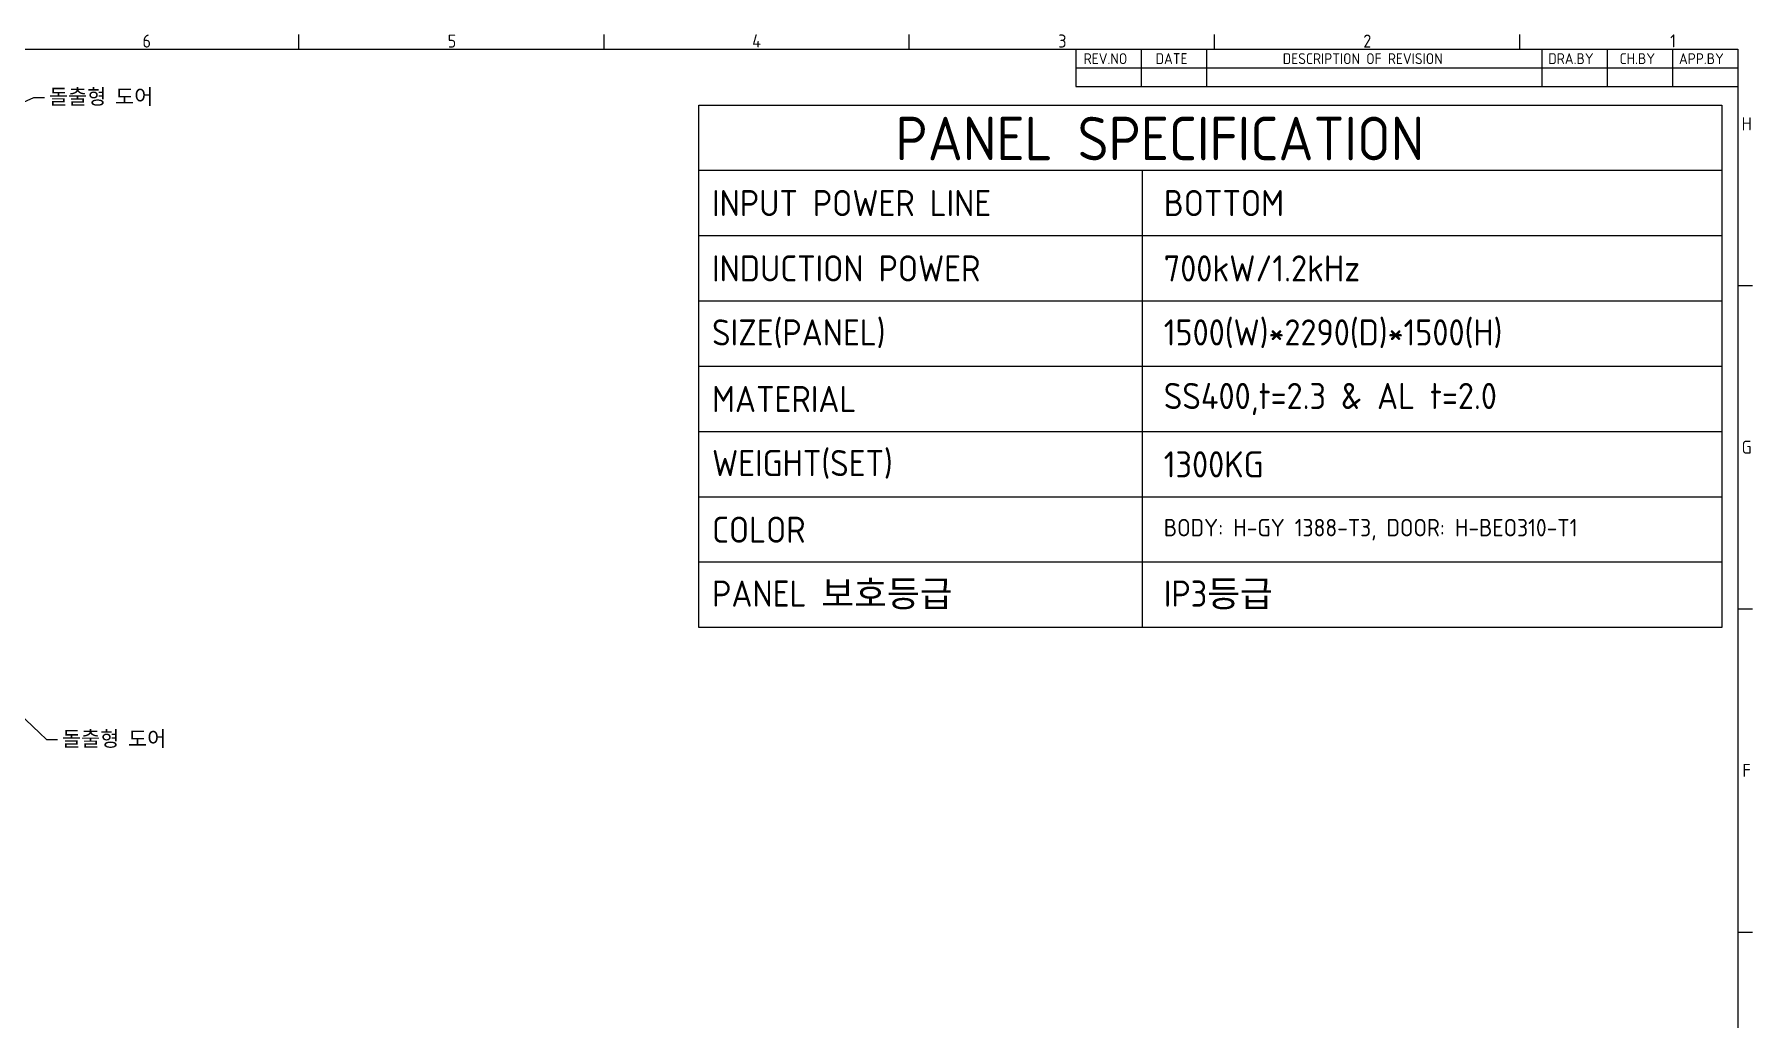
# Model space of a CAD drawing. Header units: millimetres. Extents: x 0 to 10092, y 0 to 7128.
# Drawn here: x 5158 to 9893, y 4216 to 6929 of the extents above; entities that cross this region are included whole.
import ezdxf

# ---------------------------------------------------------------- set-up
doc = ezdxf.new("R2010")
doc.units = ezdxf.units.MM
doc.header["$LTSCALE"] = 12
doc.layers.get('0').update_dxf_attribs({"color": 3, "lineweight": 5, "true_color": 0x00ff00})
doc.layers.add('경계(ISO)', color=7, linetype='Continuous', lineweight=5)
doc.layers.add('기호(ISO)', color=5, linetype='Continuous', lineweight=5, true_color=0x0000ff)
doc.layers.add('스케치 형상(ISO)', color=3, linetype='Continuous', lineweight=5, true_color=0x00ff00)
doc.styles.add('ISO ProportionalPSTEK', font='isocp.shx')
doc.styles.add('문자 텍스트_PSTEK_POSCO', font='isocp.shx')
doc.styles.add('치수 텍스트_PSTEK_POSCO', font='isocp.shx')
doc.dimstyles.new('치수_PSTEK_POSCO$7', dxfattribs={"dimscale": 12, "dimtxt": 3.5, "dimasz": 2.5, "dimexe": 2, "dimexo": 2.5, "dimgap": 1, "dimtad": 1, "dimrnd": 1e-08, "dimdsep": 46, "dimtxsty": '치수 텍스트_PSTEK_POSCO', "dimcen": 0.09, "dimdle": 10, "dimclrd": 7, "dimclre": 7, "dimclrt": 2, "dimadec": 1, "dimazin": 2, "dimtfac": 1, "dimtmove": 0, "dimatfit": 3, "dimfxl": 1, "dimtolj": 1, "dimlwd": -1, "dimlwe": -1, "dimarcsym": 0})

# ---------------------------------------------------------------- blocks, each defined once
blk = doc.blocks.new('경계 Default Border')
at = {"layer": '경계(ISO)'}
for p, q in [((490.58, 574), (490.58, 577.4)), ((560.67, 574), (560.67, 577.4)), ((630.75, 574), (630.75, 577.4)), ((700.83, 574), (700.83, 577.4)), ((770.92, 574), (770.92, 577.4)), ((821, 519.75), (824.4, 519.75)), ((821, 445.5), (824.4, 445.5)), ((821, 371.25), (824.4, 371.25))]:
    blk.add_line(p, q, dxfattribs=at)
at = {"layer": '경계(ISO)', "flags": 128}
blk.add_lwpolyline([(20, 20), (20, 574), (821, 574), (821, 20), (20, 20)], dxfattribs=at)
at = {"layer": '경계(ISO)', "color": 2, "true_color": 0xffff00, "char_height": 3, "attachment_point": 7, "style": '문자 텍스트_PSTEK_POSCO'}
for s, insert in [('6', (454.69, 574.37)), ('5', (524.77, 574.37)), ('4', (594.68, 574.4)), ('3', (664.96, 574.37)), ('2', (735, 574.37)), ('1', (805.44, 574.4)), ('H', (821.88, 555.37)), ('G', (821.88, 481.1)), ('F', (822.04, 406.87))]:
    blk.add_mtext(s, dxfattribs=dict(at, insert=insert))
blk = doc.blocks.new('리비전 내역')
at = {"layer": '기호(ISO)'}
for p, q in [((669, 574), (821, 574)), ((669, 574), (669, 569.72)), ((684, 574), (684, 569.72)), ((699, 574), (699, 569.72)), ((776, 574), (776, 569.72)), ((791, 574), (791, 569.72)), ((806, 574), (806, 569.72)), ((821, 574), (821, 569.72)), ((669, 569.72), (821, 569.72)), ((669, 569.72), (669, 565.44)), ((684, 569.72), (684, 565.44)), ((699, 569.72), (699, 565.44)), ((776, 569.72), (776, 565.44)), ((791, 569.72), (791, 565.44)), ((806, 569.72), (806, 565.44)), ((821, 569.72), (821, 565.44)), ((669, 565.44), (821, 565.44))]:
    blk.add_line(p, q, dxfattribs=at)
at = {"layer": '기호(ISO)', "color": 2, "true_color": 0xffff00, "char_height": 2.5, "attachment_point": 7, "style": 'ISO ProportionalPSTEK'}
for s, insert in [('REV.NO', (670.79, 570.58)), ('DATE', (687.31, 570.58)), ('DESCRIPTION OF REVISION', (716.51, 570.58)), ('DRA.BY', (777.48, 570.58)), ('CH.BY', (793.86, 570.58)), ('APP.BY', (807.48, 570.58))]:
    blk.add_mtext(s, dxfattribs=dict(at, insert=insert))

msp = doc.modelspace()

# ---------------------------------------------------------------- linework, layer by layer
at = {"layer": '스케치 형상(ISO)'}
for p, q in [((6989.587, 6733.911), (9807.722, 6733.911)), ((6989.587, 5293.911), (6989.587, 6733.911)), ((9807.722, 6733.911), (9807.722, 5293.911)), ((9807.722, 6553.911), (6989.587, 6553.911)), ((8210.298, 6553.911), (8210.298, 5293.911)), ((9807.722, 6373.911), (6989.587, 6373.911)), ((9807.722, 6193.911), (6989.587, 6193.911)), ((9807.722, 6013.911), (6989.587, 6013.911)), ((9807.722, 5833.911), (6989.587, 5833.911)), ((9807.722, 5653.911), (6989.587, 5653.911)), ((9807.722, 5473.911), (6989.587, 5473.911)), ((9807.722, 5293.911), (6989.587, 5293.911))]:
    msp.add_line(p, q, dxfattribs=at)

# ---------------------------------------------------------------- block references
at = {"xscale": 12, "yscale": 12, "zscale": 12}
msp.add_blockref('경계 Default Border', (0, 0), dxfattribs=at)
at = {"layer": '기호(ISO)', "xscale": 12, "yscale": 12, "zscale": 12}
msp.add_blockref('리비전 내역', (0, 0), dxfattribs=at)

# ---------------------------------------------------------------- texts
at = {"layer": '기호(ISO)', "color": 2, "true_color": 0xffff00, "char_height": 42, "width": 342.80808, "attachment_point": 4, "style": '치수 텍스트_PSTEK_POSCO'}
for insert in [(5198.429, 6755.094), (5234.155, 4985.503)]:
    msp.add_mtext('{\\fISOCP|b0|i0;\\H42.0000;돌출형 도어}', dxfattribs=dict(at, insert=insert))
at = {"layer": '기호(ISO)', "color": 2, "true_color": 0xffff00, "attachment_point": 4, "style": '문자 텍스트_PSTEK_POSCO'}
for s, insert, char_height in [('\\fISOCP|b0|i0;\\H120.0000;PANEL SPECIFICATION', (7530.926, 6641.757), 120), ('\\fISOCP|b0|i0;\\H72.0000;INPUT POWER LINE', (7025.587, 6463.911), 72), ('\\fISOCP|b0|i0;\\H72.0000;BOTTOM', (8270.298, 6463.911), 72), ('\\fISOCP|b0|i0;\\H72.0000;INDUCTION POWER', (7025.587, 6283.911), 72), ('\\fISOCP|b0|i0;\\H72.0000;700kW/1.2kHz', (8270.298, 6283.911), 72), ('\\fISOCP|b0|i0;\\H72.0000;SIZE(PANEL)', (7025.587, 6103.911), 72), ('\\fISOCP|b0|i0;\\H72.0000;1500(W)*2290(D)*1500(H)', (8270.298, 6103.911), 72), ('\\fISOCP|b0|i0;\\H72.0000;SS400,t=2.3 & AL t=2.0', (8270.298, 5923.911), 72), ('\\fISOCP|b0|i0;\\H72.0000;MATERIAL', (7025.587, 5923.911), 72), ('\\fISOCP|b0|i0;\\H72.0000;WEIGHT(SET)', (7025.587, 5743.911), 72), ('\\fISOCP|b0|i0;\\H72.0000;1300KG', (8270.298, 5743.911), 72), ('\\fISOCP|b0|i0;\\H72.0000;COLOR', (7025.587, 5563.911), 72), ('\\fISOCP|b0|i0;\\H48.0000;BODY: H-GY 1388-T3, DOOR: H-BEO310-T1', (8270.298, 5563.911), 48), ('\\fISOCP|b0|i0;\\H72.0000;PANEL 보호등급', (7025.587, 5383.911), 72), ('\\fISOCP|b0|i0;\\H72.0000;IP3등급', (8270.298, 5383.911), 72)]:
    msp.add_mtext(s, dxfattribs=dict(at, insert=insert, char_height=char_height))

# ---------------------------------------------------------------- leaders
at = {"layer": '기호(ISO)', "color": 7, "annotation_type": 0, "has_hookline": 1, "hookline_direction": 0, "text_width": 289.185}
for points in [[(4947.586, 6660.586), (5156.429, 6755.094), (5186.429, 6755.094)], [(5009.017, 5158.586), (5192.155, 4985.503), (5222.155, 4985.503)]]:
    msp.add_leader(points, dimstyle='치수_PSTEK_POSCO$7', override={"dimtad": 0}, dxfattribs=at)

doc.saveas('drawing.dxf')
